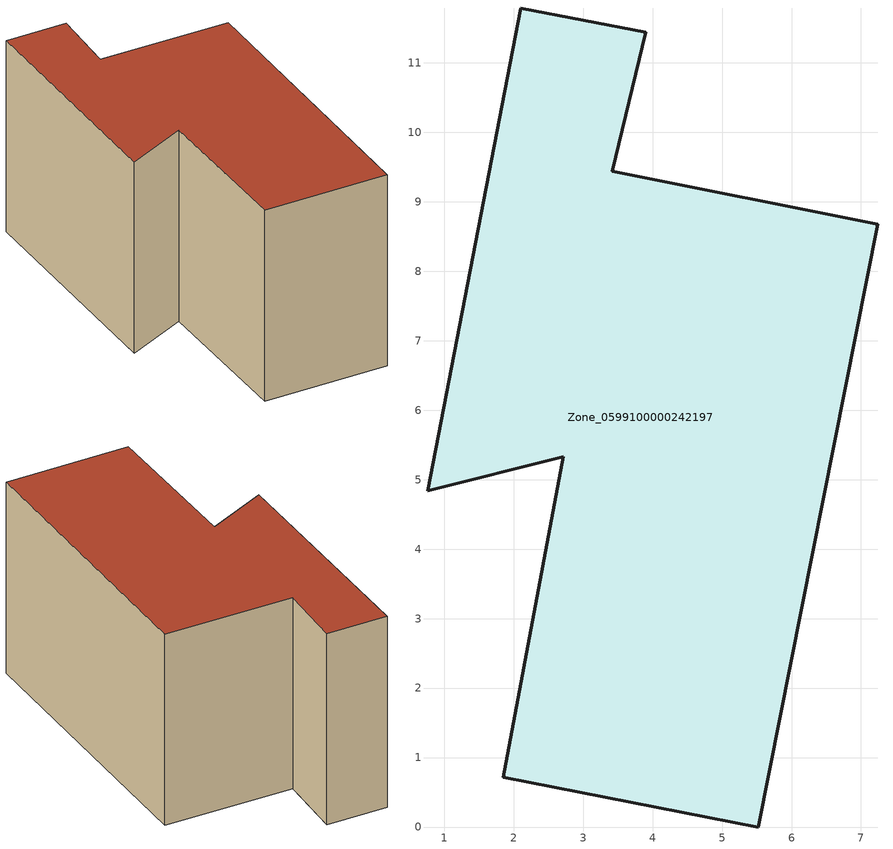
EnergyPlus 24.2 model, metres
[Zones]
Zone_0599100000242197
 floor ground (C_G): 0.76,4.84 2.1,11.79 3.9,11.44 3.42,9.44 7.25,8.68 5.52,0 1.85,0.71 2.72,5.33 z0
 wall outside (C_F): 3.42,9.44 3.9,11.44 2.1,11.79 0.76,4.84 2.72,5.33 1.85,0.71 5.52,0 7.25,8.68 3.42,9.44 z0:6
 roof outside (C_R): 2.72,5.33 1.85,0.71 5.52,0 7.25,8.68 3.42,9.44 3.9,11.44 2.1,11.79 0.76,4.84 z6
[BUILDING]
Pand.0599100000242197: North Axis=0; Terrain=City; Loads Convergence Tolerance Value=0.04; Temperature Convergence Tolerance Value=0.4; Solar Distribution=FullExterior; Maximum Number of Warmup Days=25; Minimum Number of Warmup Days=1
[Site:Location]
Rotterdam.The.Hague.AP_ZH_NLD Design_Conditions: Latitude=51.96; Longitude=4.45; Time Zone=1; Elevation=-4.5
[SITE:GROUNDTEMPERATURE:BUILDINGSURFACE]
18, 18, 18, 18, 18, 18, 18, 18, 18, 18, 18, 18
[MATERIAL] Thermal Absorptance=0.9; Solar Absorptance=0.7; Visible Absorptance=0.7
Name | Roughness | Thickness | Conductivity | Density | Specific Heat
G.TC.1946-1964 | MediumSmooth | 0.15 | 1 | 540 | 1210
F.TC.1946-1964 | Rough | 0.3 | 0.857143 | 1920 | 840
R.TC.1946-1964 | MediumRough | 0.2 | 0.235294 | 1500 | 1000
[CONSTRUCTION]
C_G: G.TC.1946-1964
C_F: F.TC.1946-1964
C_R: R.TC.1946-1964
[ZONE]
Zone_0599100000242197: Type=1; Multiplier=1; Ceiling Height=Autocalculate; Volume=Autocalculate; Floor Area=autocalculate; Part of Total Floor Area=Yes
[ZONEINFILTRATION:DESIGNFLOWRATE]
Infil_Zone_0599100000242197: Zone or ZoneList or Space or SpaceList=Zone_0599100000242197; Schedule=AlwaysOn; Design Flow Rate Calculation Method=Flow/Area; Flow Rate per Floor Area=0.003; Constant Term Coefficient=1; Temperature Term Coefficient=0; Velocity Term Coefficient=0; Velocity Squared Term Coefficient=0
[HVACTEMPLATE:ZONE:IDEALLOADSAIRSYSTEM]
Zone_0599100000242197: Maximum Heating Supply Air Temperature=50; Minimum Cooling Supply Air Temperature=13; Maximum Heating Supply Air Humidity Ratio=0.0156; Minimum Cooling Supply Air Humidity Ratio=0.0077; Heating Limit=NoLimit; Cooling Limit=NoLimit; Dehumidification Control Type=ConstantSensibleHeatRatio; Cooling Sensible Heat Ratio=0.7; Dehumidification Setpoint=60; Humidification Control Type=None; Humidification Setpoint=30; Outdoor Air Method=None; Outdoor Air Flow Rate per Person=0.00944; Outdoor Air Flow Rate per Zone Floor Area=0; Outdoor Air Flow Rate per Zone=0; Demand Controlled Ventilation Type=None; Outdoor Air Economizer Type=NoEconomizer; Heat Recovery Type=None; Sensible Heat Recovery Effectiveness=0.7; Latent Heat Recovery Effectiveness=0.65
[ZONECONTROL:THERMOSTAT]
ThermostatControl_Zone_0599100000242197: Zone or ZoneList=Zone_0599100000242197; Control Type Schedule=DualSetpointControlType; Control 1=Thermostat_Zone_0599100000242197; Temperature Difference Between Cutout And Setpoint=0
[THERMOSTATSETPOINT:DUALSETPOINT]
Thermostat_Zone_0599100000242197: Heating Setpoint Temperature Schedule=HeatingSetpoint_Zone_0599100000242197; Cooling Setpoint Temperature Schedule=CoolingSetpoint_Zone_0599100000242197
[SCHEDULE:COMPACT]
HeatingSetpoint_Zone_0599100000242197: Through: 12/31, For: AllDays, Until: 24:00, 21
CoolingSetpoint_Zone_0599100000242197: Through: 12/31, For: AllDays, Until: 24:00, 24
DualSetpointControlType: Through: 12/31, For: AllDays, Until: 24:00, 4
AlwaysOn: Through: 12/31, For: AllDays, Until: 24:00, 1
